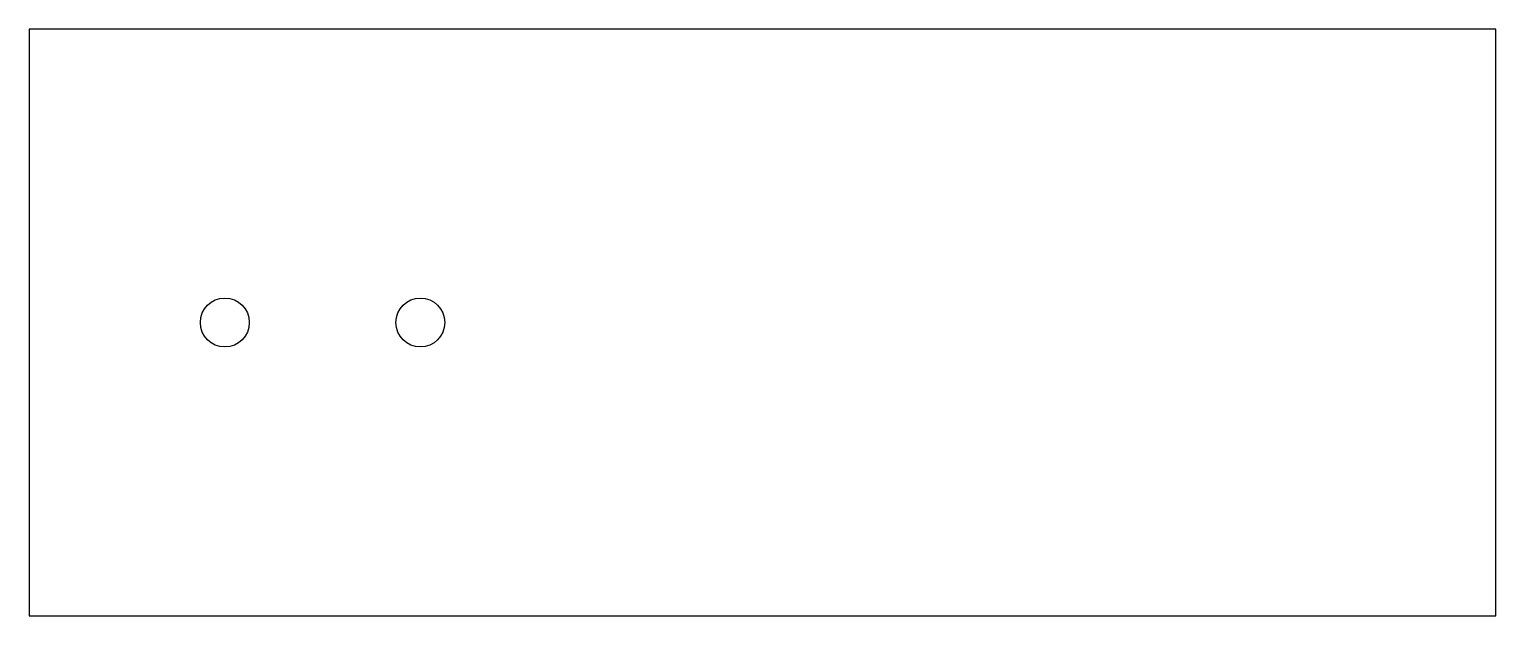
# Model space of a CAD drawing. Header units: millimetres. Extents: x 0 to 300, y 0 to 120.
import ezdxf

# ---------------------------------------------------------------- set-up
doc = ezdxf.new("R2010")
doc.units = ezdxf.units.MM

msp = doc.modelspace()

# ---------------------------------------------------------------- linework, layer by layer
at = {"layer": 'TAGLIO'}
for p, q in [((300, 120), (0, 120)), ((0, 120), (0, 0)), ((300, 0), (300, 120)), ((0, 0), (300, 0))]:
    msp.add_line(p, q, dxfattribs=at)
for centre in [(40, 60), (80, 60)]:
    msp.add_circle(centre, 5, dxfattribs=at)

doc.saveas('drawing.dxf')
